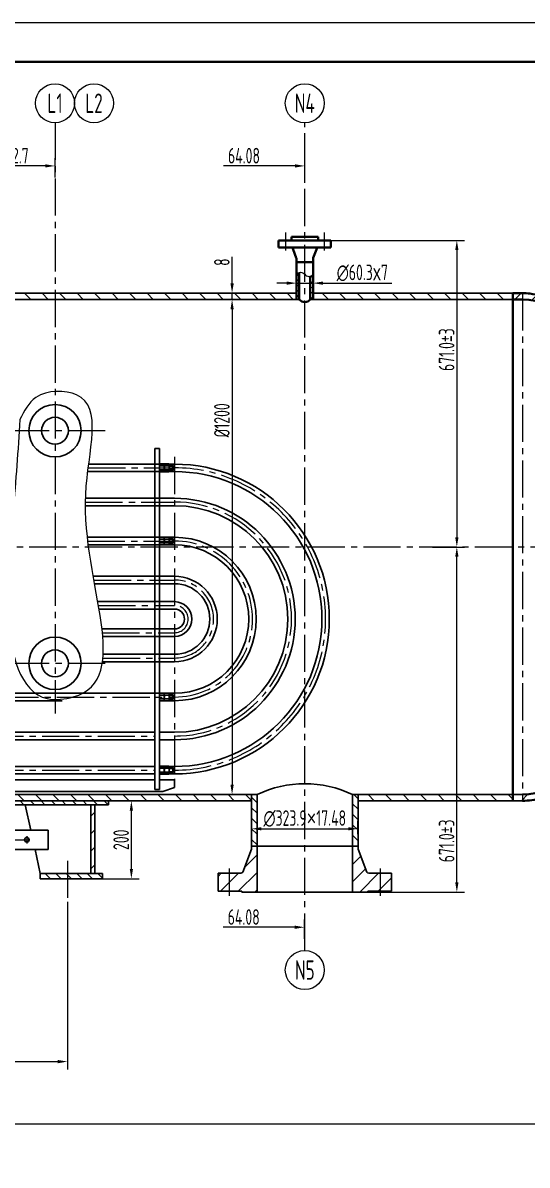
# Model space of a CAD drawing. Header units: millimetres. Extents: x 5765 to 6606, y -201 to 393.
# Drawn here: x 6195.1 to 6324.5, y 100.6 to 393.4 of the extents above; entities that cross this region are included whole.
import ezdxf
from ezdxf.enums import TextEntityAlignment as Align

# ---------------------------------------------------------------- set-up
doc = ezdxf.new("R2010")
doc.units = ezdxf.units.MM
doc.linetypes.add('CENTER2', pattern=[28.575, 19.05, -3.175, 3.175, -3.175])
for name, color, linetype, lineweight in [('1粗实线', 7, 'Continuous', 35), ('2细实线', 3, 'Continuous', 13), ('3中心线', 1, 'CENTER2', 13), ('6剖面线', 6, 'Continuous', 13), ('7文本', 2, 'Continuous', 13), ('8标注', 3, 'Continuous', 13), ('9图表', 4, 'Continuous', 13)]:
    doc.layers.add(name, color=color, linetype=linetype, lineweight=lineweight)
doc.styles.add('lanpec', font='bpec_e.shx', dxfattribs={"width": 0.75, "bigfont": 'hztxt.shx'})
doc.styles.add('lanpec-dim', font='bpec_e.shx', dxfattribs={"width": 0.75})
doc.dimstyles.new('lanpec', dxfattribs={"dimtxt": 4, "dimasz": 2.5, "dimexe": 2, "dimexo": 0, "dimtad": 1, "dimdsep": 46, "dimtxsty": 'lanpec-dim', "dimcen": 2.5, "dimclrd": 256, "dimclre": 256, "dimclrt": 256, "dimazin": 0, "dimtfac": 1, "dimtmove": 0, "dimatfit": 3, "dimfxl": 1, "dimlwd": -1, "dimlwe": -1, "dimarcsym": 0})
doc.dimstyles.new('lanpec$0', dxfattribs={"dimscale": 10, "dimtxt": 4, "dimasz": 2.5, "dimexe": 2, "dimexo": 0, "dimtad": 1, "dimdec": 1, "dimdsep": 46, "dimtxsty": 'lanpec-dim', "dimcen": 0.09, "dimclrd": 256, "dimclre": 256, "dimclrt": 256, "dimadec": 1, "dimazin": 0, "dimtfac": 0.707, "dimtdec": 1, "dimtmove": 0, "dimatfit": 3, "dimfxl": 1, "dimarcsym": 0})

# ---------------------------------------------------------------- blocks, each defined once
blk = doc.blocks.new('A1')
at = {"layer": '1粗实线'}
blk.add_lwpolyline([(-816, 10), (-10, 10), (-10, 584), (-816, 584)], close=True, dxfattribs=at)
at = {"layer": '9图表'}
blk.add_lwpolyline([(-841, 0), (0, 0), (0, 594), (-841, 594)], close=True, dxfattribs=at)
blk = doc.blocks.new('*D47')
at = {"layer": '8标注', "transparency": 16777216}
for p, q in [((6356.62, 259.06), (6356.62, 109.19)), ((5880.91, 240.6), (5880.91, 109.19)), ((5883.41, 111.19), (6354.12, 111.19))]:
    blk.add_line(p, q, dxfattribs=at)
for points in [[(5883.41, 111.61), (5883.41, 110.77), (5880.91, 111.19)], [(6354.12, 111.61), (6354.12, 110.77), (6356.62, 111.19)]]:
    blk.add_solid(points, dxfattribs=at)
at = {"layer": 'Defpoints', "color": 0, "transparency": 16777216}
for p in [(6356.62, 259.06), (5880.91, 240.6), (6356.62, 111.19)]:
    blk.add_point(p, dxfattribs=at)
at = {"layer": '8标注', "transparency": 16777216, "insert": (6118.76, 113.81), "char_height": 4, "attachment_point": 5, "style": 'lanpec-dim'}
blk.add_mtext('7701.343', dxfattribs=at)
blk = doc.blocks.new('*D48')
at = {"layer": '8标注', "transparency": 16777216}
for p, q in [((6248.79, 322.52), (6250.79, 322.52)), ((6248.79, 320.02), (6248.79, 198.1)), ((6248.79, 195.6), (6250.79, 195.6))]:
    blk.add_line(p, q, dxfattribs=at)
for points in [[(6248.38, 320.02), (6249.21, 320.02), (6248.79, 322.52)], [(6248.38, 198.1), (6249.21, 198.1), (6248.79, 195.6)]]:
    blk.add_solid(points, dxfattribs=at)
at = {"layer": 'Defpoints', "color": 0, "transparency": 16777216}
for p in [(6248.79, 322.52), (6248.79, 195.6), (6248.79, 195.6)]:
    blk.add_point(p, dxfattribs=at)
at = {"layer": '8标注', "transparency": 16777216, "insert": (6246.17, 291.54), "char_height": 4, "attachment_point": 5, "rotation": 90, "style": 'lanpec-dim'}
blk.add_mtext('%%C1200', dxfattribs=at)
blk = doc.blocks.new('*D51')
at = {"layer": '8标注', "transparency": 16777216}
for p, q in [((6253.79, 186.82), (6253.79, 188.82)), ((6281.09, 185.43), (6281.09, 188.82)), ((6256.29, 186.82), (6278.59, 186.82))]:
    blk.add_line(p, q, dxfattribs=at)
for points in [[(6256.29, 187.23), (6256.29, 186.4), (6253.79, 186.82)], [(6278.59, 187.23), (6278.59, 186.4), (6281.09, 186.82)]]:
    blk.add_solid(points, dxfattribs=at)
at = {"layer": 'Defpoints', "color": 0, "transparency": 16777216}
for p in [(6253.79, 186.82), (6281.09, 186.82), (6281.09, 185.43)]:
    blk.add_point(p, dxfattribs=at)
at = {"layer": '8标注', "transparency": 16777216, "insert": (6267.44, 189.44), "char_height": 4, "attachment_point": 5, "style": 'lanpec-dim'}
blk.add_mtext('∅323.9{\\fArial|b0|i0|c0|p34;×}17.48', dxfattribs=at)
blk = doc.blocks.new('*D53')
at = {"layer": '8标注', "transparency": 16777216}
for p, q in [((6248.79, 326.62), (6248.79, 333.49)), ((6253.32, 324.12), (6246.79, 324.12)), ((6252.79, 322.52), (6246.79, 322.52)), ((6248.79, 322.52), (6248.79, 324.12)), ((6248.79, 320.02), (6248.79, 317.52))]:
    blk.add_line(p, q, dxfattribs=at)
for points in [[(6248.38, 326.62), (6249.21, 326.62), (6248.79, 324.12)], [(6248.38, 320.02), (6249.21, 320.02), (6248.79, 322.52)]]:
    blk.add_solid(points, dxfattribs=at)
at = {"layer": 'Defpoints', "color": 0, "transparency": 16777216}
for p in [(6248.79, 324.12), (6252.79, 322.52), (6253.32, 324.12)]:
    blk.add_point(p, dxfattribs=at)
at = {"layer": '8标注', "transparency": 16777216, "insert": (6246.17, 332.09), "char_height": 4, "attachment_point": 5, "rotation": 90, "style": 'lanpec-dim'}
blk.add_mtext('8', dxfattribs=at)
blk = doc.blocks.new('管口号')
at = {"layer": '2细实线'}
blk.add_circle((0, 5), 5, dxfattribs=at)
at = {"layer": '7文本', "style": 'lanpec', "width": 0.75}
blk.add_attdef('N', text='', height=5, dxfattribs=at).set_placement((0, 5), align=Align.MIDDLE_CENTER)
blk = doc.blocks.new('*D58')
at = {"layer": '8标注', "transparency": 16777216}
for p, q in [((6300.18, 259.06), (6308.45, 259.06)), ((6306.45, 173.1), (6306.45, 256.56)), ((6271.37, 170.6), (6308.45, 170.6))]:
    blk.add_line(p, q, dxfattribs=at)
for points in [[(6306.03, 256.56), (6306.87, 256.56), (6306.45, 259.06)], [(6306.03, 173.1), (6306.87, 173.1), (6306.45, 170.6)]]:
    blk.add_solid(points, dxfattribs=at)
at = {"layer": 'Defpoints', "color": 0, "transparency": 16777216}
for p in [(6300.18, 259.06), (6306.45, 259.06), (6271.37, 170.6)]:
    blk.add_point(p, dxfattribs=at)
at = {"layer": '8标注', "transparency": 16777216, "insert": (6303.82, 183.71), "char_height": 4, "attachment_point": 5, "rotation": 90, "style": 'lanpec-dim'}
blk.add_mtext('671.0±3', dxfattribs=at)
blk = doc.blocks.new('*D42')
at = {"layer": '8标注', "transparency": 16777216}
for p, q in [((6041.57, 167.88), (6041.57, 125.13)), ((6206.58, 168.06), (6206.58, 125.13)), ((6044.07, 127.13), (6204.08, 127.13))]:
    blk.add_line(p, q, dxfattribs=at)
for points in [[(6044.07, 127.55), (6044.07, 126.71), (6041.57, 127.13)], [(6204.08, 127.55), (6204.08, 126.71), (6206.58, 127.13)]]:
    blk.add_solid(points, dxfattribs=at)
at = {"layer": 'Defpoints', "color": 0, "transparency": 16777216}
for p in [(6041.57, 167.88), (6206.58, 168.06), (6206.58, 127.13)]:
    blk.add_point(p, dxfattribs=at)
at = {"layer": '8标注', "transparency": 16777216, "insert": (6124.08, 129.75), "char_height": 4, "attachment_point": 5, "style": 'lanpec-dim'}
blk.add_mtext('2700%%P3', dxfattribs=at)
blk = doc.blocks.new('*D60')
at = {"layer": '8标注', "transparency": 16777216}
for p, q in [((6217.08, 194), (6224.95, 194)), ((6222.95, 176.5), (6222.95, 191.5)), ((6215.58, 174), (6224.95, 174))]:
    blk.add_line(p, q, dxfattribs=at)
for points in [[(6222.54, 191.5), (6223.37, 191.5), (6222.95, 194)], [(6222.54, 176.5), (6223.37, 176.5), (6222.95, 174)]]:
    blk.add_solid(points, dxfattribs=at)
at = {"layer": 'Defpoints', "color": 0, "transparency": 16777216}
for p in [(6217.08, 194), (6222.95, 194), (6215.58, 174)]:
    blk.add_point(p, dxfattribs=at)
at = {"layer": '8标注', "transparency": 16777216, "insert": (6220.33, 184), "char_height": 4, "attachment_point": 5, "rotation": 90, "style": 'lanpec-dim'}
blk.add_mtext('200', dxfattribs=at)
blk = doc.blocks.new('*D43')
at = {"layer": '8标注', "transparency": 16777216}
for p, q in [((6265.31, 326.71), (6265.31, 328.71)), ((6269.58, 325.37), (6269.58, 328.71)), ((6262.81, 326.71), (6260.31, 326.71)), ((6265.31, 326.71), (6269.58, 326.71)), ((6272.08, 326.71), (6289.81, 326.71))]:
    blk.add_line(p, q, dxfattribs=at)
for points in [[(6262.81, 327.12), (6262.81, 326.29), (6265.31, 326.71)], [(6272.08, 327.12), (6272.08, 326.29), (6269.58, 326.71)]]:
    blk.add_solid(points, dxfattribs=at)
at = {"layer": 'Defpoints', "color": 0, "transparency": 16777216}
for p in [(6265.31, 326.71), (6269.58, 326.71), (6269.58, 325.37)]:
    blk.add_point(p, dxfattribs=at)
at = {"layer": '8标注', "transparency": 16777216, "insert": (6282.2, 329.33), "char_height": 4, "attachment_point": 5, "style": 'lanpec-dim'}
blk.add_mtext('∅60.3{\\fArial|b0|i0|c0|p34;x}7', dxfattribs=at)
blk = doc.blocks.new('*D46')
at = {"layer": '8标注', "transparency": 16777216}
for p, q in [((6270.87, 337.67), (6308.45, 337.67)), ((6306.45, 335.17), (6306.45, 261.56)), ((6300.18, 259.06), (6308.45, 259.06))]:
    blk.add_line(p, q, dxfattribs=at)
for points in [[(6306.03, 335.17), (6306.87, 335.17), (6306.45, 337.67)], [(6306.03, 261.56), (6306.87, 261.56), (6306.45, 259.06)]]:
    blk.add_solid(points, dxfattribs=at)
at = {"layer": 'Defpoints', "color": 0, "transparency": 16777216}
for p in [(6270.87, 337.67), (6300.18, 259.06), (6306.45, 259.06)]:
    blk.add_point(p, dxfattribs=at)
at = {"layer": '8标注', "transparency": 16777216, "insert": (6303.82, 309.65), "char_height": 4, "attachment_point": 5, "rotation": 90, "style": 'lanpec-dim'}
blk.add_mtext('671.0±3', dxfattribs=at)
blk = doc.blocks.new('*D73')
at = {"layer": '8标注', "transparency": 16777216}
for p, q in [((6203.36, 353.8), (6203.36, 358.76)), ((6200.86, 356.76), (6189.34, 356.76))]:
    blk.add_line(p, q, dxfattribs=at)
blk.add_solid([(6200.86, 357.18), (6200.86, 356.35), (6203.36, 356.76)], dxfattribs=at)
at = {"layer": 'Defpoints', "color": 0, "transparency": 16777216}
for p in [(6203.36, 356.76), (6170.66, 353.8), (6203.36, 353.8)]:
    blk.add_point(p, dxfattribs=at)
at = {"layer": '8标注', "transparency": 16777216, "insert": (6193.58, 359.39), "char_height": 4, "attachment_point": 5, "style": 'lanpec-dim'}
blk.add_mtext('32.7', dxfattribs=at)
blk = doc.blocks.new('_None')
blk = doc.blocks.new('*D74')
at = {"layer": '8标注', "transparency": 16777216}
for p, q in [((6267.44, 353.8), (6267.44, 358.76)), ((6264.94, 356.76), (6246.55, 356.76))]:
    blk.add_line(p, q, dxfattribs=at)
blk.add_solid([(6264.94, 357.18), (6264.94, 356.35), (6267.44, 356.76)], dxfattribs=at)
at = {"layer": 'Defpoints', "color": 0, "transparency": 16777216}
for p in [(6267.44, 356.76), (6203.36, 353.8), (6267.44, 353.8)]:
    blk.add_point(p, dxfattribs=at)
at = {"layer": '8标注', "transparency": 16777216, "insert": (6251.84, 359.39), "char_height": 4, "attachment_point": 5, "style": 'lanpec-dim'}
blk.add_mtext('64.08', dxfattribs=at)
blk = doc.blocks.new('*D77')
at = {"layer": '8标注', "transparency": 16777216}
for p, q in [((6264.87, 161.58), (6246.48, 161.58)), ((6267.37, 158.61), (6267.37, 163.58))]:
    blk.add_line(p, q, dxfattribs=at)
blk.add_solid([(6264.87, 161.99), (6264.87, 161.16), (6267.37, 161.58)], dxfattribs=at)
at = {"layer": 'Defpoints', "color": 0, "transparency": 16777216}
for p in [(6267.37, 161.58), (6203.29, 158.61), (6267.37, 158.61)]:
    blk.add_point(p, dxfattribs=at)
at = {"layer": '8标注', "transparency": 16777216, "insert": (6251.77, 164.2), "char_height": 4, "attachment_point": 5, "style": 'lanpec-dim'}
blk.add_mtext('64.08', dxfattribs=at)

msp = doc.modelspace()

# ---------------------------------------------------------------- hatches: boundary and pattern name
at = {"layer": '6剖面线'}
h = msp.add_hatch(dxfattribs=at)
h.set_pattern_fill('ANSI31', color=256, scale=0.3, style=0)
h.set_pattern_definition([(45, (4729.1585, 1262.7541), (-0.6735192, 0.6735192), [])])
h.paths.add_polyline_path([(6266.026, 329.461, 0.1674325), (6265.306, 328.974), (6265.306, 322.522), (6266.026, 322.522)])
h.paths.add_polyline_path([(6269.578, 328.974, -0.1674325), (6268.858, 328.486), (6268.858, 322.522), (6269.578, 322.522)])
h = msp.add_hatch(dxfattribs=at)
h.set_pattern_fill('ANSI31', color=256, angle=90, style=0)
h.paths.add_polyline_path([(6114.66, 324.122), (6103.25, 324.122), (6103.25, 322.522), (6114.66, 322.522)])
h.paths.add_polyline_path([(6170.66, 324.122), (6114.66, 324.122), (6114.66, 322.522), (6170.66, 322.522)])
h.paths.add_polyline_path([(6203.36, 324.122), (6170.66, 324.122), (6170.66, 322.522), (6203.36, 322.522)])
h.paths.add_polyline_path([(6265.306, 324.122), (6203.36, 324.122), (6203.36, 322.522), (6265.306, 322.522)])
h.paths.add_polyline_path([(6320.783, 324.126), (6295.783, 324.126), (6269.578, 324.122), (6269.578, 322.522), (6295.783, 322.522), (6295.783, 322.526), (6320.783, 322.526)])
h = msp.add_hatch(dxfattribs=at)
h.set_pattern_fill('ANSI31', color=256, style=0)
edge = h.paths.add_edge_path()
edge.add_spline(control_points=[(6323.283, 193.996), (6324.908, 193.996), (6326.533, 194.224), (6329.727, 195.121), (6331.297, 195.79), (6335.698, 198.313), (6338.411, 200.689), (6343.381, 206.681), (6345.64, 210.299), (6349.593, 218.534), (6351.287, 223.152), (6354.01, 233.084), (6355.04, 238.399), (6356.373, 249.371), (6356.676, 255.028), (6356.535, 266.306), (6356.091, 271.927), (6354.485, 282.757), (6353.323, 287.965), (6350.352, 297.623), (6348.542, 302.072), (6344.379, 309.92), (6342.026, 313.318), (6336.888, 318.832), (6334.1, 320.949), (6329.224, 323.223), (6327.218, 323.8), (6324.557, 324.091), (6323.92, 324.126), (6323.283, 324.126)], knot_values=[3.1415927, 3.1415927, 3.1415927, 3.1415927, 3.281154, 3.281154, 3.4207154, 3.4207154, 3.6840495, 3.6840495, 3.9473836, 3.9473836, 4.2107177, 4.2107177, 4.4740518, 4.4740518, 4.737386, 4.737386, 5.0007201, 5.0007201, 5.2640542, 5.2640542, 5.5273883, 5.5273883, 5.7907224, 5.7907224, 6.0540566, 6.0540566, 6.22848, 6.22848, 6.2831853, 6.2831853, 6.2831853, 6.2831853], degree=3, periodic=0)
edge.add_line((6323.283, 324.126), (6323.283, 322.526))
edge.add_ellipse((6323.283, 259.061), major_axis=(0, 63.465), ratio=0.5, start_angle=180, end_angle=360, ccw=False)
edge.add_line((6323.283, 195.596), (6323.283, 193.996))
h.paths.add_polyline_path([(6323.283, 324.126), (6321.823, 324.126, -0.2410799), (6321.303, 323.143, -0.1511721), (6320.783, 322.694), (6320.783, 322.526), (6323.283, 322.526)])
h.paths.add_polyline_path([(6321.823, 324.126), (6320.783, 324.126), (6320.783, 322.694, 0.1511721), (6321.303, 323.143, 0.2410799)], flags=17)
h.paths.add_polyline_path([(6323.283, 195.596), (6320.783, 195.596), (6320.783, 193.996), (6323.283, 193.996)])
h = msp.add_hatch(dxfattribs=at)
h.set_pattern_fill('ANSI31', color=256, angle=90, style=0)
h.paths.add_polyline_path([(6320.783, 195.596), (6281.092, 195.596), (6281.092, 193.996), (6320.783, 193.996)])
h.paths.add_polyline_path([(6141.96, 195.596), (6141.96, 193.996), (6253.792, 193.996), (6253.792, 195.596)])
h.paths.add_polyline_path([(6114.66, 193.996), (6114.66, 195.596), (6103.25, 195.596), (6103.25, 193.996)])
h = msp.add_hatch(dxfattribs=at)
h.set_pattern_fill('ANSI31', color=256, scale=0.6, angle=90, style=0)
h.set_pattern_definition([(135, (6205.631, 193.542), (-1.34704, -1.34704), [])])
h.paths.add_polyline_path([(6209.445, 193.996), (6204.189, 193.996), (6204.189, 192.996), (6209.445, 192.996)])
h.paths.add_polyline_path([(6204.189, 192.996), (6204.189, 193.996), (6192.08, 193.996), (6192.08, 192.996)])
h.paths.add_polyline_path([(6209.445, 193.996), (6209.445, 192.996), (6217.08, 192.996), (6217.08, 193.996)])
h = msp.add_hatch(dxfattribs=at)
h.set_pattern_fill('ANSI31', color=256, scale=0.6, angle=90, style=0)
h.set_pattern_definition([(135, (6253.4626, 187.1302), (-1.34704, -1.34704), [])])
h.paths.add_polyline_path([(6255.192, 182.396), (6253.792, 182.396), (6253.792, 195.596), (6255.192, 195.596)])
h.paths.add_polyline_path([(6281.092, 182.396), (6279.692, 182.396), (6279.692, 195.596), (6281.092, 195.596)])
h = msp.add_hatch(dxfattribs=at)
h.set_pattern_fill('ANSI31', color=256, style=0)
h.set_pattern_definition([(45, (4790.382, 1219.459), (-2.245064, 2.245064), [])])
h.paths.add_polyline_path([(6213.58, 192.996), (6212.58, 192.996), (6212.58, 175.396), (6213.58, 175.396)])
h = msp.add_hatch(dxfattribs=at)
h.set_pattern_fill('ANSI31', color=256, style=0)
h.set_pattern_definition([(45, (6035.521, 1226.679), (-2.245064, 2.245064), [])])
h.paths.add_polyline_path([(6286.812, 175.406), (6285.312, 175.406), (6285.312, 170.796), (6286.812, 170.796)])
h.paths.add_polyline_path([(6288.312, 175.406), (6286.812, 175.406), (6286.812, 170.796), (6288.312, 170.796)])
h.paths.add_polyline_path([(6285.312, 170.796), (6283.632, 170.796), (6283.632, 170.596), (6279.692, 170.596), (6279.692, 182.396), (6281.092, 182.396), (6281.092, 181.788, 0.09138), (6281.125, 181.61), (6283.369, 175.728, 0.3110597), (6283.837, 175.406), (6285.312, 175.406)])
h.paths.add_polyline_path([(6289.692, 170.796), (6288.312, 170.796), (6288.312, 175.406), (6289.692, 175.406)])
h.paths.add_polyline_path([(6255.192, 170.596), (6251.252, 170.596), (6251.252, 170.796), (6248.072, 170.796), (6248.072, 175.406), (6251.048, 175.406, 0.3110597), (6251.515, 175.728), (6253.759, 181.61, 0.09138), (6253.792, 181.788), (6253.792, 182.396), (6255.192, 182.396)])
h.paths.add_polyline_path([(6248.072, 170.796), (6245.192, 170.796), (6245.192, 175.406), (6248.072, 175.406)])
h = msp.add_hatch(dxfattribs=at)
h.set_pattern_fill('ANSI31', color=256, scale=0.6, angle=90, style=0)
h.set_pattern_definition([(135, (4790.382, 1219.4589), (-1.3470384, -1.3470384), [])])
h.paths.add_polyline_path([(6215.58, 173.996), (6215.58, 175.396), (6206.58, 175.396), (6206.58, 173.996)])
h.paths.add_polyline_path([(6206.58, 173.996), (6206.58, 175.396), (6199.58, 175.396), (6199.58, 173.996)])

# ---------------------------------------------------------------- linework, layer by layer
for p, q in [((6103.25, 324.122), (6265.306, 324.122)), ((6103.25, 322.522), (6266.026, 322.522)), ((6268.858, 322.522), (6295.783, 322.522)), ((6269.578, 324.122), (6295.783, 324.122)), ((6320.783, 324.126), (6295.783, 324.126)), ((6295.783, 322.526), (6320.783, 322.526)), ((6320.783, 324.122), (6320.783, 193.996)), ((6228.983, 196.896), (6228.983, 284.296)), ((6228.983, 284.296), (6230.183, 284.296)), ((6230.183, 196.896), (6230.183, 284.296)), ((6211.768, 278.396), (6230.183, 278.396)), ((6212.009, 280.296), (6230.183, 280.296)), ((6230.183, 280.296), (6234.033, 280.296)), ((6230.183, 278.596), (6230.183, 280.096)), ((6230.183, 278.396), (6234.033, 278.396)), ((6231.332, 280.346), (6230.254, 280.346)), ((6231.332, 279.846), (6230.254, 279.846)), ((6231.332, 278.846), (6230.254, 278.846)), ((6231.332, 278.346), (6230.254, 278.346)), ((6231.403, 278.596), (6231.403, 280.096)), ((6231.403, 278.596), (6231.403, 280.096)), ((6232.552, 280.346), (6231.474, 280.346)), ((6232.552, 279.846), (6231.474, 279.846)), ((6232.552, 278.846), (6231.474, 278.846)), ((6232.552, 278.346), (6231.474, 278.346)), ((6232.623, 278.596), (6232.623, 280.096)), ((6232.623, 279.946), (6233.623, 279.946)), ((6232.623, 279.746), (6233.823, 279.746)), ((6233.823, 278.946), (6232.623, 278.946)), ((6233.623, 278.746), (6232.623, 278.746)), ((6233.623, 279.946), (6233.823, 279.746)), ((6233.623, 279.946), (6233.623, 278.746)), ((6233.823, 278.946), (6233.623, 278.746)), ((6233.823, 279.746), (6233.823, 278.946)), ((6211.182, 269.646), (6230.183, 269.646)), ((6211.204, 271.546), (6230.183, 271.546)), ((6230.183, 271.546), (6234.033, 271.546)), ((6230.183, 269.646), (6234.033, 269.646)), ((6211.678, 261.546), (6230.183, 261.546)), ((6230.183, 261.546), (6234.033, 261.546)), ((6230.183, 259.846), (6230.183, 261.346)), ((6231.332, 261.596), (6230.254, 261.596)), ((6231.332, 261.096), (6230.254, 261.096)), ((6231.403, 259.846), (6231.403, 261.346)), ((6231.403, 259.846), (6231.403, 261.346)), ((6232.552, 261.596), (6231.474, 261.596)), ((6232.552, 261.096), (6231.474, 261.096)), ((6232.623, 259.846), (6232.623, 261.346)), ((6232.623, 261.196), (6233.623, 261.196)), ((6232.623, 260.996), (6233.823, 260.996)), ((6233.623, 261.196), (6233.823, 260.996)), ((6233.623, 261.196), (6233.623, 259.996)), ((6233.823, 260.996), (6233.823, 260.196)), ((6211.905, 259.646), (6230.183, 259.646)), ((6230.183, 259.646), (6234.033, 259.646)), ((6231.332, 260.096), (6230.254, 260.096)), ((6231.332, 259.596), (6230.254, 259.596)), ((6232.552, 260.096), (6231.474, 260.096)), ((6232.552, 259.596), (6231.474, 259.596)), ((6233.823, 260.196), (6232.623, 260.196)), ((6233.623, 259.996), (6232.623, 259.996)), ((6233.823, 260.196), (6233.623, 259.996)), ((6213.172, 251.546), (6230.183, 251.546)), ((6213.511, 249.646), (6230.183, 249.646)), ((6230.183, 251.546), (6234.033, 251.546)), ((6230.183, 249.646), (6234.033, 249.646)), ((6214.338, 245.046), (6230.183, 245.046)), ((6214.665, 243.146), (6230.183, 243.146)), ((6230.183, 245.046), (6234.033, 245.046)), ((6230.183, 243.146), (6234.033, 243.146)), ((6215.409, 238.046), (6230.183, 238.046)), ((6230.183, 238.046), (6234.033, 238.046)), ((6215.602, 236.146), (6230.183, 236.146)), ((6230.183, 236.146), (6234.033, 236.146)), ((6215.723, 231.546), (6230.183, 231.546)), ((6230.183, 231.546), (6234.033, 231.546)), ((6215.551, 229.646), (6230.183, 229.646)), ((6230.183, 229.646), (6234.033, 229.646)), ((6176.674, 221.546), (6230.183, 221.546)), ((6230.183, 221.546), (6234.033, 221.546)), ((6230.183, 219.846), (6230.183, 221.346)), ((6231.332, 221.596), (6230.254, 221.596)), ((6231.332, 221.096), (6230.254, 221.096)), ((6231.332, 220.096), (6230.254, 220.096)), ((6231.403, 219.846), (6231.403, 221.346)), ((6231.403, 219.846), (6231.403, 221.346)), ((6232.552, 221.596), (6231.474, 221.596)), ((6232.552, 221.096), (6231.474, 221.096)), ((6232.552, 220.096), (6231.474, 220.096)), ((6232.623, 219.846), (6232.623, 221.346)), ((6232.623, 221.196), (6233.623, 221.196)), ((6232.623, 220.996), (6233.823, 220.996)), ((6233.823, 220.196), (6232.623, 220.196)), ((6233.623, 219.996), (6232.623, 219.996)), ((6233.623, 221.196), (6233.823, 220.996)), ((6233.623, 221.196), (6233.623, 219.996)), ((6233.823, 220.196), (6233.623, 219.996)), ((6233.823, 220.996), (6233.823, 220.196)), ((6014.292, 219.646), (6205.183, 219.646)), ((6230.183, 219.646), (6234.033, 219.646)), ((6231.332, 219.596), (6230.254, 219.596)), ((6232.552, 219.596), (6231.474, 219.596)), ((6014.292, 211.546), (6228.983, 211.546)), ((6230.183, 211.546), (6234.033, 211.546)), ((6014.292, 209.646), (6228.983, 209.646)), ((6230.183, 209.646), (6234.033, 209.646)), ((6014.292, 202.796), (6228.983, 202.796)), ((6230.183, 202.796), (6234.033, 202.796)), ((6230.183, 201.096), (6230.183, 202.596)), ((6231.332, 202.846), (6230.254, 202.846)), ((6231.332, 202.346), (6230.254, 202.346)), ((6231.403, 201.096), (6231.403, 202.596)), ((6231.403, 201.096), (6231.403, 202.596)), ((6232.552, 202.846), (6231.474, 202.846)), ((6232.552, 202.346), (6231.474, 202.346)), ((6232.623, 201.096), (6232.623, 202.596)), ((6232.623, 202.446), (6233.623, 202.446)), ((6232.623, 202.246), (6233.823, 202.246)), ((6233.623, 202.446), (6233.823, 202.246)), ((6233.623, 202.446), (6233.623, 201.246)), ((6233.823, 202.246), (6233.823, 201.446)), ((6014.292, 200.896), (6228.983, 200.896)), ((6014.292, 199.396), (6228.983, 199.396)), ((6230.183, 200.896), (6234.033, 200.896)), ((6230.183, 199.396), (6233.983, 199.396)), ((6231.332, 201.346), (6230.254, 201.346)), ((6231.332, 200.846), (6230.254, 200.846)), ((6232.552, 201.346), (6231.474, 201.346)), ((6232.552, 200.846), (6231.474, 200.846)), ((6233.823, 201.446), (6232.623, 201.446)), ((6233.623, 201.246), (6232.623, 201.246)), ((6233.823, 201.446), (6233.623, 201.246)), ((6233.983, 199.396), (6233.983, 197.396)), ((6230.983, 196.396), (6138.717, 196.396)), ((6228.983, 196.896), (6230.183, 196.896)), ((6228.983, 196.896), (6230.183, 196.896)), ((6233.983, 197.396), (6230.983, 196.396)), ((6141.96, 195.596), (6255.192, 195.596)), ((6141.96, 193.996), (6253.792, 193.996)), ((6217.08, 192.996), (6217.08, 193.996)), ((6253.792, 182.396), (6253.792, 195.596)), ((6253.792, 182.396), (6253.792, 195.596)), ((6255.192, 195.596), (6255.192, 170.596)), ((6279.692, 195.596), (6295.783, 195.596)), ((6279.692, 195.596), (6279.692, 170.596)), ((6281.092, 182.396), (6281.092, 195.596)), ((6281.092, 182.396), (6281.092, 195.596)), ((6281.092, 193.996), (6295.783, 193.996)), ((6320.783, 195.596), (6295.783, 195.596)), ((6295.783, 193.996), (6320.783, 193.996)), ((6323.283, 195.596), (6320.783, 195.596)), ((6323.283, 193.996), (6320.783, 193.996)), ((6192.08, 192.996), (6204.189, 192.996)), ((6197.125, 186.496), (6195.688, 192.996)), ((6204.189, 192.996), (6217.08, 192.996)), ((6212.58, 175.396), (6212.58, 192.996)), ((6213.58, 175.396), (6213.58, 192.996)), ((6253.759, 181.61), (6251.515, 175.728)), ((6281.092, 182.396), (6253.792, 182.396)), ((6253.792, 182.396), (6253.792, 181.788)), ((6281.092, 182.396), (6281.092, 181.788)), ((6281.125, 181.61), (6283.369, 175.728)), ((6199.58, 175.396), (6198.231, 181.496)), ((6215.58, 175.396), (6199.58, 175.396)), ((6199.58, 175.396), (6199.58, 173.996)), ((6215.58, 173.996), (6199.58, 173.996)), ((6215.58, 173.996), (6199.58, 173.996)), ((6215.58, 175.396), (6215.58, 173.996)), ((6245.192, 175.406), (6245.192, 170.796)), ((6245.192, 175.406), (6251.048, 175.406)), ((6289.692, 175.406), (6283.837, 175.406)), ((6289.692, 175.406), (6289.692, 170.796)), ((6245.192, 170.796), (6251.252, 170.796)), ((6251.252, 170.796), (6251.252, 170.596)), ((6251.252, 170.596), (6283.632, 170.596)), ((6289.692, 170.796), (6283.632, 170.796)), ((6283.632, 170.796), (6283.632, 170.596))]:
    msp.add_line(p, q)
at = {"ltscale": 2}
for p, q in [((6201.58, 186.496), (6192.08, 186.496)), ((6201.58, 181.496), (6201.58, 186.496)), ((6192.08, 181.496), (6201.58, 181.496))]:
    msp.add_line(p, q, dxfattribs=at)
for centre, radius in [((6203.36, 288.882), 6.72), ((6203.36, 288.882), 3.432), ((6203.36, 229.235), 6.72), ((6203.36, 229.235), 3.432)]:
    msp.add_circle(centre, radius)
at = {"ltscale": 3}
msp.add_circle((6196.134, 183.996), 0.6, dxfattribs=at)
for centre, radius, start, end in [((6230.66, 280.096), 0.477, 148.35948, 211.64052), ((6231.983, 279.346), 1.8, 163.87238, 196.12762), ((6230.66, 278.596), 0.477, 148.35948, 211.64052), ((6230.926, 280.096), 0.477, 328.35948, 31.64052), ((6229.603, 279.346), 1.8, 343.87238, 16.12762), ((6230.926, 278.596), 0.477, 328.35948, 31.64052), ((6231.88, 280.096), 0.477, 148.35948, 211.64052), ((6233.203, 279.346), 1.8, 163.87238, 196.12762), ((6231.88, 278.596), 0.477, 148.35948, 211.64052), ((6232.146, 280.096), 0.477, 328.35948, 31.64052), ((6230.823, 279.346), 1.8, 343.87238, 16.12762), ((6232.146, 278.596), 0.477, 328.35948, 31.64052), ((6234.033, 240.596), 39.7, 270, 90), ((6234.033, 240.596), 37.8, 270, 90), ((6234.033, 240.596), 30.95, 270, 90), ((6234.033, 240.596), 29.05, 270, 90), ((6230.66, 261.346), 0.477, 148.35948, 211.64052), ((6231.983, 260.596), 1.8, 163.87238, 196.12762), ((6230.926, 261.346), 0.477, 328.35948, 31.64052), ((6229.603, 260.596), 1.8, 343.87238, 16.12762), ((6231.88, 261.346), 0.477, 148.35948, 211.64052), ((6233.203, 260.596), 1.8, 163.87238, 196.12762), ((6232.146, 261.346), 0.477, 328.35948, 31.64052), ((6230.823, 260.596), 1.8, 343.87238, 16.12762), ((6234.033, 240.596), 20.95, 270, 90), ((6230.66, 259.846), 0.477, 148.35948, 211.64052), ((6230.926, 259.846), 0.477, 328.35948, 31.64052), ((6231.88, 259.846), 0.477, 148.35948, 211.64052), ((6232.146, 259.846), 0.477, 328.35948, 31.64052), ((6234.033, 240.596), 19.05, 270, 90), ((6234.033, 240.596), 10.95, 270, 90), ((6234.033, 240.596), 9.05, 270, 90), ((6234.033, 240.596), 4.45, 270, 90), ((6234.033, 240.596), 2.55, 270, 90), ((6230.66, 221.346), 0.477, 148.35948, 211.64052), ((6231.983, 220.596), 1.8, 163.87238, 196.12762), ((6230.66, 219.846), 0.477, 148.35948, 211.64052), ((6230.926, 221.346), 0.477, 328.35948, 31.64052), ((6229.603, 220.596), 1.8, 343.87238, 16.12762), ((6230.926, 219.846), 0.477, 328.35948, 31.64052), ((6231.88, 221.346), 0.477, 148.35948, 211.64052), ((6233.203, 220.596), 1.8, 163.87238, 196.12762), ((6231.88, 219.846), 0.477, 148.35948, 211.64052), ((6232.146, 221.346), 0.477, 328.35948, 31.64052), ((6230.823, 220.596), 1.8, 343.87238, 16.12762), ((6232.146, 219.846), 0.477, 328.35948, 31.64052), ((6230.66, 202.596), 0.477, 148.35948, 211.64052), ((6231.983, 201.846), 1.8, 163.87238, 196.12762), ((6230.926, 202.596), 0.477, 328.35948, 31.64052), ((6229.603, 201.846), 1.8, 343.87238, 16.12762), ((6231.88, 202.596), 0.477, 148.35948, 211.64052), ((6233.203, 201.846), 1.8, 163.87238, 196.12762), ((6232.146, 202.596), 0.477, 328.35948, 31.64052), ((6230.823, 201.846), 1.8, 343.87238, 16.12762), ((6230.66, 201.096), 0.477, 148.35948, 211.64052), ((6230.926, 201.096), 0.477, 328.35948, 31.64052), ((6231.88, 201.096), 0.477, 148.35948, 211.64052), ((6232.146, 201.096), 0.477, 328.35948, 31.64052), ((6267.442, 169.895), 28.471, 64.51564, 115.48436), ((6253.292, 181.788), 0.5, 339.11524, 0), ((6281.592, 181.788), 0.5, 180, 200.88476), ((6251.048, 175.906), 0.5, 270, 339.11524), ((6283.837, 175.906), 0.5, 200.88476, 270)]:
    msp.add_arc(centre, radius, start, end)
at = {"layer": '1粗实线', "ltscale": 0.5}
for p, q in [((6274.162, 337.668), (6260.722, 337.668)), ((6260.722, 337.668), (6260.722, 335.876)), ((6270.874, 338.608), (6264.01, 338.608)), ((6264.01, 338.608), (6264.01, 337.668)), ((6270.874, 338.608), (6270.874, 337.668)), ((6274.162, 337.668), (6274.162, 335.876)), ((6260.722, 335.876), (6274.162, 335.876)), ((6264.474, 335.353), (6265.257, 333.234)), ((6270.411, 335.353), (6269.628, 333.234)), ((6265.306, 332.957), (6265.306, 332.108)), ((6265.306, 332.108), (6269.578, 332.108)), ((6265.306, 332.108), (6265.306, 322.522)), ((6269.578, 332.957), (6269.578, 332.108)), ((6269.578, 332.108), (6269.578, 322.522)), ((6266.026, 322.522), (6266.026, 329.461)), ((6268.858, 328.486), (6268.858, 322.522))]:
    msp.add_line(p, q, dxfattribs=at)
at = {"layer": '1粗实线'}
for p, q in [((6320.783, 324.126), (6323.283, 324.126)), ((6320.783, 324.126), (6320.783, 193.996)), ((6320.783, 322.526), (6323.283, 322.526))]:
    msp.add_line(p, q, dxfattribs=at)
at = {"layer": '1粗实线', "ltscale": 0.5}
for centre, radius, start, end in [((6263.723, 335.076), 0.8, 20.28013, 90), ((6271.161, 335.076), 0.8, 90, 159.71987), ((6264.506, 332.957), 0.8, 0, 20.28013), ((6270.378, 332.957), 0.8, 159.71987, 180), ((6267.442, 323.725), 1.858, 220.35736, 319.64264)]:
    msp.add_arc(centre, radius, start, end, dxfattribs=at)
at = {"layer": '1粗实线'}
msp.add_ellipse((6323.283, 259.061), major_axis=(0, 63.465), ratio=0.5, start_param=3.1415927, end_param=6.2831853, dxfattribs=at)
msp.add_open_spline([(6323.283, 193.996), (6324.908, 193.996), (6326.533, 194.224), (6329.727, 195.121), (6331.297, 195.79), (6335.698, 198.313), (6338.411, 200.689), (6343.381, 206.681), (6345.64, 210.299), (6349.593, 218.534), (6351.287, 223.152), (6354.01, 233.084), (6355.04, 238.399), (6356.373, 249.371), (6356.676, 255.028), (6356.535, 266.306), (6356.091, 271.927), (6354.485, 282.757), (6353.323, 287.965), (6350.352, 297.623), (6348.542, 302.072), (6344.379, 309.92), (6342.026, 313.318), (6336.888, 318.832), (6334.1, 320.949), (6329.224, 323.223), (6327.218, 323.8), (6324.557, 324.091), (6323.92, 324.126), (6323.283, 324.126)], degree=3, knots=[3.1415927, 3.1415927, 3.1415927, 3.1415927, 3.281154, 3.281154, 3.4207154, 3.4207154, 3.6840495, 3.6840495, 3.9473836, 3.9473836, 4.2107177, 4.2107177, 4.4740518, 4.4740518, 4.737386, 4.737386, 5.0007201, 5.0007201, 5.2640542, 5.2640542, 5.5273883, 5.5273883, 5.7907224, 5.7907224, 6.0540566, 6.0540566, 6.22848, 6.22848, 6.2831853, 6.2831853, 6.2831853, 6.2831853], dxfattribs=at)
at = {"layer": '2细实线'}
msp.add_lwpolyline([(6265.306, 328.974, -0.5), (6267.442, 328.974, 0.5), (6269.578, 328.974, 0.5)], format="xyb", dxfattribs=at)
at = {"layer": '3中心线', "ltscale": 0.5}
for p, q in [((6203.36, 367.832), (6203.36, 216.406)), ((6267.442, 155.596), (6267.442, 367.832)), ((6262.49, 339.686), (6262.49, 335.076)), ((6272.394, 339.686), (6272.394, 335.076)), ((6323.283, 324.126), (6323.283, 193.996)), ((6216.188, 288.882), (6190.531, 288.882)), ((6234.033, 282.141), (6234.033, 199.051)), ((6211.887, 279.346), (6234.033, 279.346)), ((6211.185, 270.596), (6234.033, 270.596)), ((6363.44, 259.059), (6103.25, 259.059)), ((6211.787, 260.596), (6234.033, 260.596)), ((6213.34, 250.596), (6234.033, 250.596)), ((6214.504, 244.096), (6234.033, 244.096)), ((6215.514, 237.096), (6234.033, 237.096)), ((6216.188, 229.235), (6190.531, 229.235)), ((6215.659, 230.596), (6234.033, 230.596)), ((6175.285, 220.596), (6234.033, 220.596)), ((6014.292, 210.596), (6228.983, 210.596)), ((6014.292, 201.846), (6228.983, 201.846)), ((6196.134, 184.959), (6196.134, 183.032)), ((6190.136, 183.996), (6196.906, 183.996)), ((6206.58, 178.628), (6206.58, 168.057)), ((6248.072, 176.596), (6248.072, 169.606)), ((6286.812, 176.596), (6286.812, 169.606))]:
    msp.add_line(p, q, dxfattribs=at)
for radius in [38.75, 30, 20, 10, 3.5]:
    msp.add_arc((6234.033, 240.596), radius, 270, 90, dxfattribs=at)
at = {"layer": '8标注'}
msp.add_spline([(6194.344, 291.718), (6198.485, 297.407), (6208.898, 298.04), (6211.242, 272.546), (6208.043, 220.613), (6201.368, 220.207), (6191.304, 240.571), (6192.591, 268.499), (6194.344, 291.718)], degree=3, dxfattribs=at)

# ---------------------------------------------------------------- block references
at = {"layer": '2细实线'}
msp.add_blockref('A1', (6606.028, -200.559), dxfattribs=at)
at = {"layer": '8标注'}
for p, values in [((6203.36, 367.832), {'N': 'L1'}), ((6213.36, 367.832), {'N': 'L2'}), ((6267.442, 367.832), {'N': 'N4'}), ((6267.442, 145.596), {'N': 'N5'})]:
    msp.add_blockref('管口号', p, dxfattribs=at).add_auto_attribs(values)

# ---------------------------------------------------------------- dimensions: what is measured, and where the dimension line sits
for base, p1, p2, picture, middle in [((6203.36, 356.762), (6170.66, 353.796), (6203.36, 353.796), '*D73', (6193.58, 356.762)), ((6267.442, 356.762), (6203.36, 353.796), (6267.442, 353.796), '*D74', (6251.84, 356.762)), ((6267.373, 161.577), (6203.29, 158.61), (6267.373, 158.61), '*D77', (6251.77, 161.577))]:
    dim = msp.add_linear_dim(base=base, p1=p1, p2=p2, dimstyle='lanpec$0', override={"dimscale": 1, "dimdec": 2, "dimblk1": 'None', "dimsah": 1, "dimcen": 2.5, "dimse1": 1, "dimsd1": 1, "dimadec": 2, "dimtfac": 1, "dimtdec": 2, "dimlwd": 65535, "dimlwe": 65535}, dxfattribs=at)
    dim.commit()
    dim.dimension.update_dxf_attribs({"geometry": picture, "text_midpoint": middle, "dimtype": 160})
for p1, angle, picture, middle in [((6270.874, 337.668), 90, '*D46', (6306.45, 309.652)), ((6271.366, 170.596), 270, '*D58', (6306.45, 183.709))]:
    dim = msp.add_linear_dim(base=(6306.45, 259.059), p1=p1, p2=(6300.18, 259.059), angle=angle, text='671.0±3', dimstyle='lanpec$0', override={"dimscale": 1, "dimdec": 2, "dimcen": 2.5, "dimadec": 2, "dimtfac": 1, "dimtdec": 2, "dimlwd": 65535, "dimlwe": 65535}, dxfattribs=at)
    dim.commit()
    dim.dimension.update_dxf_attribs({"geometry": picture, "text_midpoint": middle, "dimtype": 160})
for base, p1, p2, text, picture, middle in [((6248.792, 324.122), (6252.792, 322.522), (6253.32, 324.122), '8', '*D53', (6248.792, 332.09)), ((6248.792, 195.596), (6248.792, 322.522), (6248.792, 195.596), '%%C1200', '*D48', (6248.792, 291.542))]:
    dim = msp.add_linear_dim(base=base, p1=p1, p2=p2, angle=90, text=text, dimstyle='lanpec', dxfattribs=at)
    dim.commit()
    dim.dimension.update_dxf_attribs({"geometry": picture, "text_midpoint": middle, "dimtype": 160})
dim = msp.add_linear_dim(base=(6269.578, 326.708), p1=(6265.306, 326.708), p2=(6269.578, 325.372), text='∅60.3{\\fArial|b0|i0|c0|p34;x}7', dimstyle='lanpec', dxfattribs=at)
dim.commit()
dim.dimension.update_dxf_attribs({"geometry": '*D43', "text_midpoint": (6282.195, 326.708), "dimtype": 160})
for base, p1, p2, text, picture, middle in [((6356.616, 111.19), (5880.912, 240.596), (6356.616, 259.061), '7701.343', '*D47', (6118.764, 113.815)), ((6281.092, 186.817), (6253.792, 186.817), (6281.092, 185.427), '∅323.9{\\fArial|b0|i0|c0|p34;×}17.48', '*D51', (6267.442, 189.442)), ((6206.58, 127.13), (6041.572, 167.879), (6206.58, 168.057), '2700%%P3', '*D42', (6124.076, 129.755))]:
    dim = msp.add_linear_dim(base=base, p1=p1, p2=p2, text=text, dimstyle='lanpec', dxfattribs=at)
    dim.commit()
    dim.dimension.update_dxf_attribs({"geometry": picture, "text_midpoint": middle})
dim = msp.add_linear_dim(base=(6222.954, 193.996), p1=(6215.58, 173.996), p2=(6217.08, 193.996), angle=90, text='200', dimstyle='lanpec', dxfattribs=at)
dim.commit()
dim.dimension.update_dxf_attribs({"geometry": '*D60', "text_midpoint": (6220.329, 183.996)})

doc.saveas('drawing.dxf')
